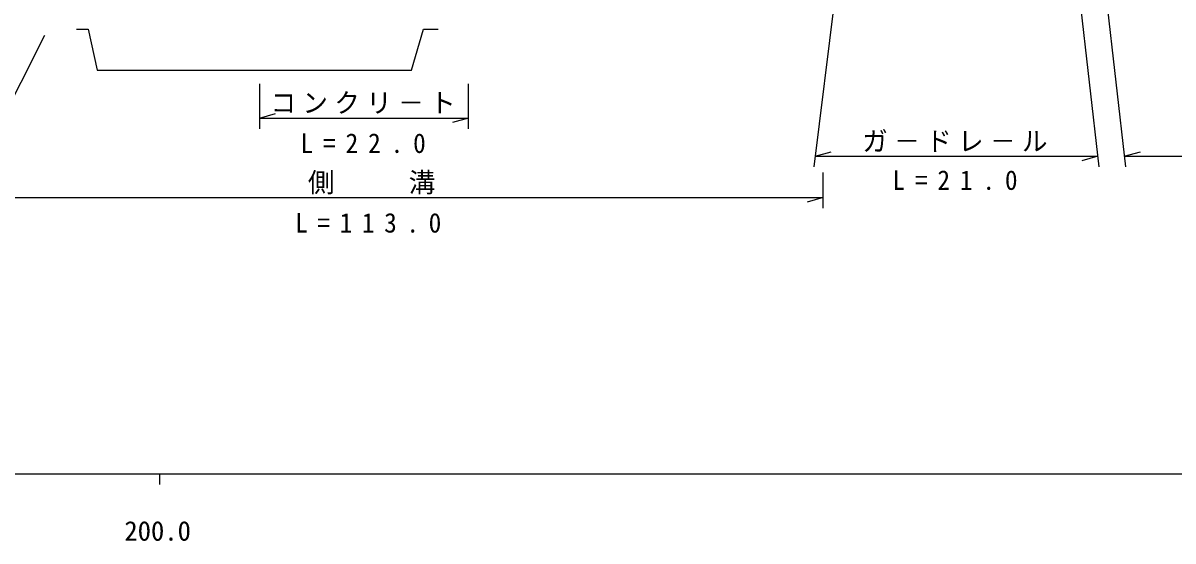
# Model space of a CAD drawing. Units: millimetres, scale not verified. Extents: x 40000 to 680000, y 20000 to 380000.
# Drawn here: x 255221 to 362970, y 198715 to 247258 of the extents above; entities that cross this region are included whole.
import ezdxf
from ezdxf.enums import TextEntityAlignment as Align

# ---------------------------------------------------------------- set-up
doc = ezdxf.new("R2010")
doc.units = ezdxf.units.MM
doc.header["$LTSCALE"] = 1000
doc.layers.add('M-BGD', color=7, linetype='Continuous', lineweight=25)
doc.layers.add('M-TTL-BAND', color=7, linetype='Continuous', lineweight=25)
doc.layers.add('M-STR-HTXT', color=7, linetype='Continuous')
doc.styles.add('ＭＳ ゴシック', font='')
doc.styles.get('ＭＳ ゴシック').set_extended_font_data('MS Gothic')

# ---------------------------------------------------------------- blocks, each defined once
blk = doc.blocks.new('MARK28C15L6')
at = {"color": 7, "linetype": 'Continuous', "lineweight": 25}
blk.add_line((0, 0), (0.014, -0.05), dxfattribs=at)

msp = doc.modelspace()

# ---------------------------------------------------------------- linework, layer by layer
at = {"layer": 'M-BGD'}
for p, q in [((333149, 264559), (329304, 233764)), ((356039, 233764), (352570, 264559)), ((355010, 264559), (358525, 233764)), ((251683, 235072), (257255, 246106)), ((277367, 241544), (277367, 237352)), ((296968, 237352), (296968, 241544)), ((277367, 238352), (296968, 238352)), ((329429, 234764), (355926, 234764)), ((358410, 234764), (393716, 234764)), ((330193, 229902), (330193, 233240)), ((245120, 230902), (330193, 230902))]:
    msp.add_line(p, q, dxfattribs=at)
msp.add_lwpolyline([(260239, 246672), (261333, 246672), (262181, 242832), (291629, 242832), (292753, 246672), (294106, 246672)], dxfattribs=at)
at = {"layer": 'M-TTL-BAND'}
for p, q in [((40000, 205000), (579000, 205000)), ((268000, 205000), (268000, 204000))]:
    msp.add_line(p, q, dxfattribs=at)

# ---------------------------------------------------------------- block references
at = {"layer": 'M-BGD', "xscale": 30000, "yscale": 30000}
for p, rotation in [((277367, 238352), 90), ((296968, 238352), 270), ((329429, 234764), 90), ((358410, 234764), 90), ((355926, 234764), 270), ((330193, 230902), 270)]:
    msp.add_blockref('MARK28C15L6', p, dxfattribs=dict(at, rotation=rotation))

# ---------------------------------------------------------------- texts
at = {"layer": 'M-STR-HTXT', "char_height": 1833, "attachment_point": 7, "style": 'ＭＳ ゴシック'}
for s, insert in [('\\T1.26;\\W0.95;コンクリ－ト', (278417, 238752)), ('\\T1.26;\\W0.95;ガ－ドレ－ル', (333865, 235164)), ('\\T1.78;\\W0.95;L=22.0', (281230, 235051)), ('\\T1.26;側\u3000\u3000溝', (281907, 231202)), ('\\T1.78;\\W0.95;L=21.0', (336678, 231590)), ('\\T1.76;\\W0.95;L=113.0', (280719, 227588))]:
    msp.add_mtext(s, dxfattribs=dict(at, insert=insert))
at = {"layer": 'M-TTL-BAND', "style": 'ＭＳ ゴシック'}
msp.add_text('200.0', height=1833, dxfattribs=at).set_placement((264719, 198195), align=Align.BOTTOM_LEFT)

doc.saveas('drawing.dxf')
